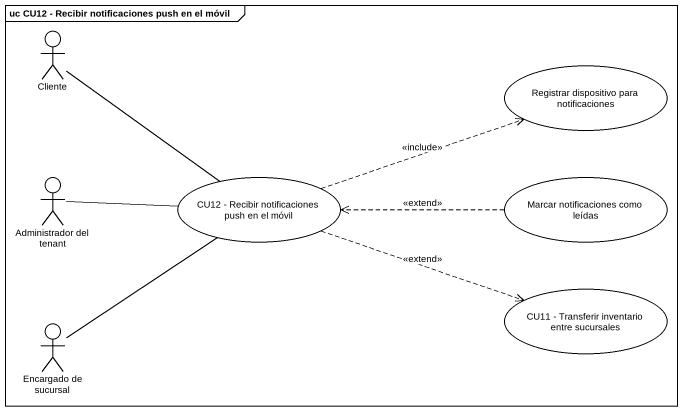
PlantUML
@startuml
mainframe uc CU12 - Recibir notificaciones push en el móvil
actor Cliente
usecase "Registrar dispositivo para notificaciones" as Registrar_dispositivo_para
actor "Administrador del tenant" as Administrador_del_tenant
usecase "CU12 - Recibir notificaciones push en el móvil" as CU12_Recibir_notificaciones
usecase "Marcar notificaciones como leídas" as Marcar_notificaciones_como
actor "Encargado de sucursal" as Encargado_de_sucursal
usecase "CU11 - Transferir inventario entre sucursales" as CU11_Transferir_inventario
Cliente -- CU12_Recibir_notificaciones
Administrador_del_tenant -right- CU12_Recibir_notificaciones
CU12_Recibir_notificaciones .right.> Registrar_dispositivo_para : <<include>>
CU12_Recibir_notificaciones .right.> CU11_Transferir_inventario : <<extend>>
Marcar_notificaciones_como .left.> CU12_Recibir_notificaciones : <<extend>>
Encargado_de_sucursal -up- CU12_Recibir_notificaciones
@enduml
